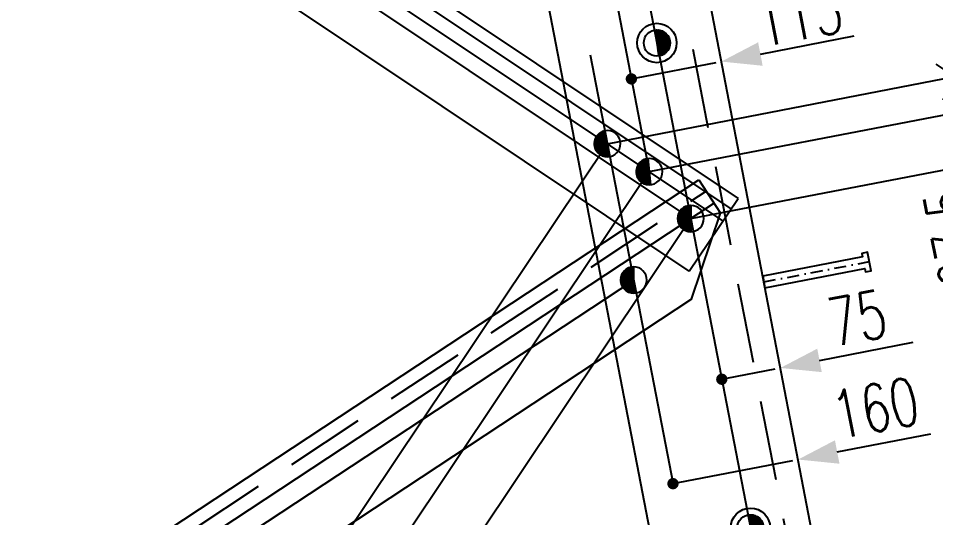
# Model space of a CAD drawing. Extents: x 512650 to 528870, y -6972 to 4508.
# Drawn here: x 520692 to 521843, y -4704 to -4077 of the extents above; entities that cross this region are included whole.
import ezdxf

# ---------------------------------------------------------------- set-up
doc = ezdxf.new("R2010")
doc.units = 0
doc.header["$LTSCALE"] = 200
doc.header["$MEASUREMENT"] = 0
doc.linetypes.add('DASHDOT', pattern=[1, 0.5, -0.25, 0, -0.25])
doc.linetypes.add('DASHED', pattern=[0.75, 0.5, -0.25])
doc.layers.get('0').update_dxf_attribs({"linetype": 'CONTINUOUS'})
for name, color, linetype in [('ASSI', 3, 'CONTINUOUS'), ('Echelon', 1, 'CONTINUOUS'), ('FORI', 2, 'CONTINUOUS'), ('LINEA_ANG', 2, 'CONTINUOUS'), ('LS', 7, 'CONTINUOUS'), ('MZ', 6, 'DASHDOT'), ('QT_MAL', 7, 'CONTINUOUS'), ('QT_MPR', 7, 'CONTINUOUS'), ('TRAT-Y', 7, 'DASHED')]:
    doc.layers.add(name, color=color, linetype=linetype)
doc.styles.add('QUOTE', font='ROMANS8.SHX', dxfattribs={"width": 0.7})
doc.styles.add('RS', font='ROMANS8.shx', dxfattribs={"width": 0.7})
doc.styles.get("Standard").update_dxf_attribs({"font": 'ROMANS8.SHX', "width": 0.7})
doc.dimstyles.new('FRECCE1', dxfattribs={"dimtxt": 60, "dimasz": 6.66, "dimexe": 0, "dimexo": 0, "dimgap": 1, "dimtad": 1, "dimzin": 0, "dimdsep": 46, "dimtxsty": 'RS', "dimblk1": 'QUOTP', "dimblk2": 'QUOTF', "dimsah": 1, "dimcen": 0, "dimclrd": 2, "dimclre": 2, "dimclrt": 7, "dimadec": 0, "dimazin": 0, "dimtfac": 1, "dimtix": 1, "dimtmove": 2, "dimatfit": 3, "dimldrblk": 'QUOTP', "dimfxl": 1, "dimtolj": 1, "dimtzin": 0, "dimarcsym": 0})
doc.dimstyles.new('TRATTO', dxfattribs={"dimscale": 0, "dimtxt": 60, "dimasz": 40, "dimexe": 0, "dimexo": 0, "dimgap": 5, "dimtad": 1, "dimrnd": 0.5, "dimdsep": 46, "dimtxsty": 'RS', "dimblk1": 'OBLIQUE', "dimblk2": 'OBLIQUE', "dimsah": 1, "dimcen": 0.09, "dimclrd": 2, "dimclre": 2, "dimclrt": 7, "dimadec": 0, "dimazin": 0, "dimtfac": 1, "dimtix": 1, "dimtmove": 2, "dimatfit": 3, "dimfxl": 1, "dimtolj": 1, "dimtzin": 0, "dimarcsym": 0})

# ---------------------------------------------------------------- blocks, each defined once
blk = doc.blocks.new('ASSE98')
blk.add_line((0, 0), (1, 0))
at = {"color": 7, "flags": 1}
for tag, p in [('LAV1', (3.07431, 6.82847)), ('LAV2', (3.07431, 6.49513)), ('LAV3', (3.07431, 6.1618)), ('LAV4', (3.07431, 5.82847)), ('LAV5', (3.07431, 5.49513)), ('LAV6', (3.07431, 5.1618)), ('LAV7', (3.07431, 4.82847)), ('LAV8', (3.07431, 4.49513)), ('LAV9', (3.07431, 4.1618)), ('LAV10', (3.07431, 3.82847))]:
    blk.add_attdef(tag, p, '', height=0.2, dxfattribs=at)
at = {"color": 7, "style": 'QUOTE', "width": 0.5, "flags": 1}
for tag, p in [('TI', (1.38308, 6.82731)), ('DI_S', (1.38308, 6.42178)), ('D_S', (1.38308, 6.02092)), ('E_S', (1.38308, 5.68065)), ('NFORI', (1.36454, 5.29792)), ('ALAR', (1.36349, 4.93246)), ('FAM', (1.3775, 4.54645)), ('ALA', (1.38308, 4.19257)), ('DISP2', (1.38308, 3.84971)), ('DISP1', (1.38308, 3.50686)), ('PINZAF', (1.38308, 3.164)), ('PINZAI', (1.38308, 2.82114)), ('TRP', (1.38308, 2.47829)), ('NP', (1.38308, 2.13543)), ('SV', (1.38308, 1.79257)), ('PESO', (1.38308, 1.44971)), ('QUA', (1.38308, 1.10686)), ('LUN', (1.38308, 0.764)), ('PROF', (1.38308, 0.42114)), ('POS', (1.38308, 0.07829))]:
    blk.add_attdef(tag, p, '', height=0.2, dxfattribs=at)
blk = doc.blocks.new('P20')
at = {"color": 0}
for p, q in [((0, 0.982), (0.018, 1)), ((0, 0.937), (0.061, 0.998)), ((0, 0.892), (0.102, 0.995)), ((1, -0.007), (0, 0.993)), ((0, 0.848), (0.142, 0.99)), ((0, 0.803), (0.181, 0.984)), ((0, 0.758), (0.218, 0.976)), ((0, 0.713), (0.254, 0.967)), ((0, 0.668), (0.289, 0.957)), ((0.999, -0.051), (0, 0.948)), ((0, 0.623), (0.323, 0.946)), ((0, 0.578), (0.356, 0.934)), ((0, 0.533), (0.388, 0.922)), ((0, 0.488), (0.419, 0.908)), ((0.996, -0.093), (0, 0.903)), ((0, 0.443), (0.45, 0.893)), ((0, 0.398), (0.479, 0.878)), ((0, 0.354), (0.508, 0.861)), ((0.991, -0.133), (0, 0.858)), ((0, 0.309), (0.536, 0.844)), ((0, 0.264), (0.563, 0.827)), ((0.985, -0.172), (0, 0.813)), ((0, 0.219), (0.589, 0.808)), ((0, 0.174), (0.615, 0.789)), ((0, 0.129), (0.64, 0.769)), ((0.978, -0.209), (0, 0.768)), ((0, 0.084), (0.664, 0.748)), ((0, 0.039), (0.687, 0.726)), ((0.969, -0.246), (0, 0.724)), ((0, -0.006), (0.71, 0.704)), ((0.999, 0.039), (0.039, 0.999)), ((0.996, 0.087), (0.087, 0.996)), ((0.991, 0.137), (0.137, 0.991)), ((0.982, 0.191), (0.191, 0.982)), ((0.969, 0.249), (0.249, 0.969)), ((0.95, 0.312), (0.312, 0.95)), ((0.923, 0.384), (0.384, 0.923)), ((0.883, 0.469), (0.469, 0.883)), ((0.808, 0.589), (0.589, 0.808)), ((0, -0.051), (0.732, 0.681)), ((0.96, -0.281), (0, 0.679)), ((0, -0.095), (0.753, 0.658)), ((0.949, -0.315), (0, 0.634)), ((0, -0.14), (0.774, 0.633)), ((0, -0.185), (0.794, 0.608)), ((0.937, -0.348), (0, 0.589)), ((0, -0.23), (0.813, 0.583)), ((0, -0.275), (0.831, 0.556)), ((0.925, -0.381), (0, 0.544)), ((0, -0.32), (0.849, 0.529)), ((0, -0.365), (0.866, 0.501)), ((0.911, -0.412), (0, 0.499)), ((0, -0.41), (0.882, 0.472)), ((0.897, -0.443), (0, 0.454)), ((0, -0.455), (0.897, 0.442)), ((0, -0.5), (0.911, 0.412)), ((0.881, -0.472), (0, 0.409)), ((0, -0.544), (0.925, 0.38)), ((0.865, -0.501), (0, 0.364)), ((0, -0.589), (0.937, 0.348)), ((0.849, -0.529), (0, 0.319)), ((0, -0.634), (0.949, 0.315)), ((0, -0.679), (0.96, 0.281)), ((0.831, -0.556), (0, 0.275)), ((0, -0.724), (0.969, 0.245)), ((0.813, -0.583), (0, 0.23)), ((0, -0.769), (0.978, 0.209)), ((0.793, -0.609), (0, 0.185)), ((0, -0.814), (0.985, 0.171)), ((0.774, -0.634), (0, 0.14)), ((0, -0.859), (0.991, 0.132)), ((0.753, -0.658), (0, 0.095)), ((0, -0.904), (0.996, 0.092)), ((0.732, -0.682), (0, 0.05)), ((0, -0.949), (0.999, 0.05)), ((0, -0.993), (1, 0.007)), ((0.71, -0.705), (0, 0.005)), ((0.687, -0.727), (0, -0.04)), ((0.664, -0.748), (0, -0.085)), ((0.639, -0.769), (0, -0.13)), ((0.614, -0.789), (0, -0.174)), ((0.589, -0.808), (0, -0.219)), ((0.563, -0.827), (0, -0.264)), ((0.535, -0.845), (0, -0.309)), ((0.508, -0.862), (0, -0.354)), ((0.479, -0.878), (0, -0.399)), ((0.449, -0.893), (0, -0.444)), ((0.419, -0.908), (0, -0.489)), ((0.388, -0.922), (0, -0.534)), ((0.356, -0.935), (0, -0.579)), ((0.323, -0.946), (0, -0.623)), ((0.289, -0.957), (0, -0.668)), ((0.039, -0.999), (0.999, -0.039)), ((0.087, -0.996), (0.996, -0.087)), ((0.138, -0.99), (0.99, -0.138)), ((0.192, -0.981), (0.981, -0.192)), ((0.25, -0.968), (0.968, -0.25)), ((0.313, -0.95), (0.95, -0.313)), ((0.385, -0.923), (0.923, -0.385)), ((0.47, -0.883), (0.883, -0.47)), ((0.591, -0.807), (0.807, -0.591)), ((0.254, -0.967), (0, -0.713)), ((0.218, -0.976), (0, -0.758)), ((0.181, -0.984), (0, -0.803)), ((0.142, -0.99), (0, -0.848)), ((0.102, -0.995), (0, -0.893))]:
    blk.add_line(p, q, dxfattribs=at)
for radius in [1.5, 1]:
    blk.add_circle((0, 0), radius)
blk = doc.blocks.new('20')
at = {"color": 0}
for p, q in [((0, 0.982), (0.018, 1)), ((0, 0.937), (0.061, 0.998)), ((0, 0.892), (0.102, 0.995)), ((1, -0.007), (0, 0.993)), ((0, 0.848), (0.142, 0.99)), ((0, 0.803), (0.181, 0.984)), ((0, 0.758), (0.218, 0.976)), ((0, 0.713), (0.254, 0.967)), ((0, 0.668), (0.289, 0.957)), ((0.999, -0.051), (0, 0.948)), ((0, 0.623), (0.323, 0.946)), ((0, 0.578), (0.356, 0.934)), ((0, 0.533), (0.388, 0.922)), ((0, 0.488), (0.419, 0.908)), ((0.996, -0.093), (0, 0.903)), ((0, 0.443), (0.45, 0.893)), ((0, 0.398), (0.479, 0.878)), ((0, 0.354), (0.508, 0.861)), ((0.991, -0.133), (0, 0.858)), ((0, 0.309), (0.536, 0.844)), ((0, 0.264), (0.563, 0.827)), ((0.985, -0.172), (0, 0.813)), ((0, 0.219), (0.589, 0.808)), ((0, 0.174), (0.615, 0.789)), ((0, 0.129), (0.64, 0.769)), ((0.978, -0.209), (0, 0.768)), ((0, 0.084), (0.664, 0.748)), ((0, 0.039), (0.687, 0.726)), ((0.969, -0.246), (0, 0.724)), ((0, -0.006), (0.71, 0.704)), ((0.999, 0.039), (0.039, 0.999)), ((0.996, 0.087), (0.087, 0.996)), ((0.991, 0.137), (0.137, 0.991)), ((0.982, 0.191), (0.191, 0.982)), ((0.969, 0.249), (0.249, 0.969)), ((0.95, 0.312), (0.312, 0.95)), ((0.923, 0.384), (0.384, 0.923)), ((0.883, 0.469), (0.469, 0.883)), ((0.808, 0.589), (0.589, 0.808)), ((0, -0.051), (0.732, 0.681)), ((0.96, -0.281), (0, 0.679)), ((0, -0.095), (0.753, 0.658)), ((0.949, -0.315), (0, 0.634)), ((0, -0.14), (0.774, 0.633)), ((0, -0.185), (0.794, 0.608)), ((0.937, -0.348), (0, 0.589)), ((0, -0.23), (0.813, 0.583)), ((0, -0.275), (0.831, 0.556)), ((0.925, -0.381), (0, 0.544)), ((0, -0.32), (0.849, 0.529)), ((0, -0.365), (0.866, 0.501)), ((0.911, -0.412), (0, 0.499)), ((0, -0.41), (0.882, 0.472)), ((0.897, -0.443), (0, 0.454)), ((0, -0.455), (0.897, 0.442)), ((0, -0.5), (0.911, 0.412)), ((0.881, -0.472), (0, 0.409)), ((0, -0.544), (0.925, 0.38)), ((0.865, -0.501), (0, 0.364)), ((0, -0.589), (0.937, 0.348)), ((0.849, -0.529), (0, 0.319)), ((0, -0.634), (0.949, 0.315)), ((0, -0.679), (0.96, 0.281)), ((0.831, -0.556), (0, 0.275)), ((0, -0.724), (0.969, 0.245)), ((0.813, -0.583), (0, 0.23)), ((0, -0.769), (0.978, 0.209)), ((0.793, -0.609), (0, 0.185)), ((0, -0.814), (0.985, 0.171)), ((0.774, -0.634), (0, 0.14)), ((0, -0.859), (0.991, 0.132)), ((0.753, -0.658), (0, 0.095)), ((0, -0.904), (0.996, 0.092)), ((0.732, -0.682), (0, 0.05)), ((0, -0.949), (0.999, 0.05)), ((0, -0.993), (1, 0.007)), ((0.71, -0.705), (0, 0.005)), ((0.687, -0.727), (0, -0.04)), ((0.664, -0.748), (0, -0.085)), ((0.639, -0.769), (0, -0.13)), ((0.614, -0.789), (0, -0.174)), ((0.589, -0.808), (0, -0.219)), ((0.563, -0.827), (0, -0.264)), ((0.535, -0.845), (0, -0.309)), ((0.508, -0.862), (0, -0.354)), ((0.479, -0.878), (0, -0.399)), ((0.449, -0.893), (0, -0.444)), ((0.419, -0.908), (0, -0.489)), ((0.388, -0.922), (0, -0.534)), ((0.356, -0.935), (0, -0.579)), ((0.323, -0.946), (0, -0.623)), ((0.289, -0.957), (0, -0.668)), ((0.039, -0.999), (0.999, -0.039)), ((0.087, -0.996), (0.996, -0.087)), ((0.138, -0.99), (0.99, -0.138)), ((0.192, -0.981), (0.981, -0.192)), ((0.25, -0.968), (0.968, -0.25)), ((0.313, -0.95), (0.95, -0.313)), ((0.385, -0.923), (0.923, -0.385)), ((0.47, -0.883), (0.883, -0.47)), ((0.591, -0.807), (0.807, -0.591)), ((0.254, -0.967), (0, -0.713)), ((0.218, -0.976), (0, -0.758)), ((0.181, -0.984), (0, -0.803)), ((0.142, -0.99), (0, -0.848)), ((0.102, -0.995), (0, -0.893))]:
    blk.add_line(p, q, dxfattribs=at)
blk.add_line((0, 1), (0, -1))
blk.add_circle((0, 0), 1)
blk = doc.blocks.new('_OBLIQUE')
at = {"color": 0, "linetype": 'ByBlock'}
blk.add_line((-0.5, -0.5), (0.5, 0.5), dxfattribs=at)
blk = doc.blocks.new('*D55')
at = {"layer": 'QT_MPR', "color": 2, "lineweight": -2, "transparency": 16777216}
for p, q in [((520729.7, -150.4), (522271.3, 146.9)), ((522271.3, 146.9), (523077.2, -4031.5)), ((521535.5, -4328.8), (523077.2, -4031.5))]:
    blk.add_line(p, q, dxfattribs=at)
at = {"layer": 'QT_MPR', "color": 2, "lineweight": -2, "transparency": 16777216, "xscale": 40, "yscale": 40, "zscale": 40}
for p, rotation in [((522271.3, 146.9), 100.915432610245), ((523077.2, -4031.5), 280.915432610245)]:
    blk.add_blockref('_OBLIQUE', p, dxfattribs=dict(at, rotation=rotation))
at = {"layer": 'QT_MPR', "color": 7, "transparency": 16777216, "insert": (522639.9, -1948.9), "char_height": 60, "attachment_point": 5, "rotation": 100.9154, "style": 'RS'}
blk.add_mtext('\\A1;4255.5', dxfattribs=at)
blk = doc.blocks.new('*D76')
at = {"layer": 'QT_MPR', "color": 2, "lineweight": -2, "transparency": 16777216}
for p, q in [((521406.9, -3661.6), (522653.9, -3421.1)), ((522653.9, -3421.1), (522782.6, -4088.3)), ((521535.5, -4328.8), (522782.6, -4088.3))]:
    blk.add_line(p, q, dxfattribs=at)
at = {"layer": 'QT_MPR', "color": 2, "lineweight": -2, "transparency": 16777216, "xscale": 40, "yscale": 40, "zscale": 40}
for p, rotation in [((522653.9, -3421.1), 100.915432610245), ((522782.6, -4088.3), 280.915432610245)]:
    blk.add_blockref('_OBLIQUE', p, dxfattribs=dict(at, rotation=rotation))
at = {"layer": 'QT_MPR', "color": 7, "transparency": 16777216, "insert": (522687.7, -3781), "char_height": 60, "attachment_point": 5, "rotation": 100.9154, "style": 'RS'}
blk.add_mtext('\\A1;679.5', dxfattribs=at)
blk = doc.blocks.new('*D149')
at = {"layer": 'QT_MPR', "color": 2, "lineweight": -2, "transparency": 16777216}
for p, q in [((519819.2, -3157.4), (519348.5, -3861.7)), ((519348.5, -3861.7), (520960.1, -4939)), ((521430.9, -4234.8), (520960.1, -4939))]:
    blk.add_line(p, q, dxfattribs=at)
at = {"layer": 'QT_MPR', "color": 2, "lineweight": -2, "transparency": 16777216, "xscale": 40, "yscale": 40, "zscale": 40}
for p, rotation in [((519348.5, -3861.7), 146.238350681774), ((520960.1, -4939), 326.2383506817741)]:
    blk.add_blockref('_OBLIQUE', p, dxfattribs=dict(at, rotation=rotation))
at = {"layer": 'QT_MPR', "color": 7, "transparency": 16777216, "insert": (520173.7, -4371.2), "char_height": 60, "attachment_point": 5, "rotation": 326.2384, "style": 'RS'}
blk.add_mtext('\\A1;1938.5', dxfattribs=at)
blk = doc.blocks.new('*D150')
at = {"layer": 'QT_MPR', "color": 2, "lineweight": -2, "transparency": 16777216}
for p, q in [((521430.9, -4234.8), (520960.1, -4939)), ((521483.5, -4269.9), (521012.7, -4974.2)), ((520960.1, -4939), (521012.7, -4974.2))]:
    blk.add_line(p, q, dxfattribs=at)
at = {"layer": 'QT_MPR', "color": 2, "lineweight": -2, "transparency": 16777216, "xscale": 40, "yscale": 40, "zscale": 40}
for p, rotation in [((520960.1, -4939), 146.238350681774), ((521012.7, -4974.2), 326.2383506817741)]:
    blk.add_blockref('_OBLIQUE', p, dxfattribs=dict(at, rotation=rotation))
at = {"layer": 'QT_MPR', "color": 7, "transparency": 16777216, "insert": (520937.6, -4981.5), "char_height": 60, "attachment_point": 5, "rotation": 326.2384, "style": 'RS'}
blk.add_mtext('\\A1;63', dxfattribs=at)
blk = doc.blocks.new('*D151')
at = {"layer": 'QT_MPR', "color": 2, "lineweight": -2, "transparency": 16777216}
for p, q in [((521483.5, -4269.9), (521012.7, -4974.2)), ((521535.5, -4328.8), (521075.9, -5016.4)), ((521012.7, -4974.2), (521075.9, -5016.4))]:
    blk.add_line(p, q, dxfattribs=at)
at = {"layer": 'QT_MPR', "color": 2, "lineweight": -2, "transparency": 16777216, "xscale": 40, "yscale": 40, "zscale": 40}
for p, rotation in [((521012.7, -4974.2), 146.238350681774), ((521075.9, -5016.4), 326.2383506817741)]:
    blk.add_blockref('_OBLIQUE', p, dxfattribs=dict(at, rotation=rotation))
at = {"layer": 'QT_MPR', "color": 7, "transparency": 16777216, "insert": (521152.6, -5005), "char_height": 60, "attachment_point": 5, "rotation": 326.2384, "style": 'RS'}
blk.add_mtext('\\A1;76', dxfattribs=at)
blk = doc.blocks.new('QUOTP')
at = {"layer": 'ASSI', "color": 2, "const_width": 1.07}
blk.add_lwpolyline([(-0.53, 0, 1), (0.53, 0, 1)], format="xyb", close=True, dxfattribs=at)
blk = doc.blocks.new('QUOTF')
at = {"layer": 'LS', "color": 2}
blk.add_line((7.5, 0), (25.5, 0), dxfattribs=at)
blk.add_solid([(7.5, 2.25), (0, 0), (7.5, -2.25)], dxfattribs=at)
blk = doc.blocks.new('*D158')
at = {"layer": 'QT_MAL', "color": 2, "lineweight": -2, "transparency": 16777216}
for p, q in [((521581, -4529.4), (521641.6, -4517.7)), ((521648.1, -4516.4), (521648.1, -4516.4)), ((521574.5, -4530.6), (521574.5, -4530.6))]:
    blk.add_line(p, q, dxfattribs=at)
at = {"layer": 'QT_MAL', "color": 2, "lineweight": -2, "transparency": 16777216, "xscale": 6.66, "yscale": 6.66, "zscale": 6.66}
for name, p, rotation in [('QUOTF', (521648.1, -4516.4), 10.91543261025113), ('QUOTP', (521574.5, -4530.6), 190.9154326102512)]:
    blk.add_blockref(name, p, dxfattribs=dict(at, rotation=rotation))
at = {"layer": 'QT_MAL', "color": 7, "transparency": 16777216, "insert": (521744.6, -4453.7), "char_height": 60, "attachment_point": 5, "rotation": 10.9154, "style": 'RS'}
blk.add_mtext('\\A1;75', dxfattribs=at)
blk = doc.blocks.new('*D159')
at = {"layer": 'QT_MAL', "color": 2, "lineweight": -2, "transparency": 16777216}
for p, q in [((521467.5, -4152.2), (521567.4, -4133)), ((521573.9, -4131.7), (521573.9, -4131.7)), ((521461, -4153.5), (521461, -4153.5))]:
    blk.add_line(p, q, dxfattribs=at)
at = {"layer": 'QT_MAL', "color": 2, "lineweight": -2, "transparency": 16777216, "xscale": 6.66, "yscale": 6.66, "zscale": 6.66}
for name, p, rotation in [('QUOTF', (521573.9, -4131.7), 10.91543261025113), ('QUOTP', (521461, -4153.5), 190.9154326102512)]:
    blk.add_blockref(name, p, dxfattribs=dict(at, rotation=rotation))
at = {"layer": 'QT_MAL', "color": 7, "transparency": 16777216, "insert": (521671.6, -4074.5), "char_height": 60, "attachment_point": 5, "rotation": 10.9154, "style": 'RS'}
blk.add_mtext('\\A1;115', dxfattribs=at)
blk = doc.blocks.new('*D160')
at = {"layer": 'QT_MAL', "color": 2, "lineweight": -2, "transparency": 16777216}
for p, q in [((521519.7, -4660.4), (521663.7, -4632.6)), ((521670.3, -4631.4), (521670.3, -4631.4)), ((521513.2, -4661.7), (521513.2, -4661.7))]:
    blk.add_line(p, q, dxfattribs=at)
at = {"layer": 'QT_MAL', "color": 2, "lineweight": -2, "transparency": 16777216, "xscale": 6.66, "yscale": 6.66, "zscale": 6.66}
for name, p, rotation in [('QUOTF', (521670.3, -4631.4), 10.91543261025113), ('QUOTP', (521513.2, -4661.7), 190.9154326102512)]:
    blk.add_blockref(name, p, dxfattribs=dict(at, rotation=rotation))
at = {"layer": 'QT_MAL', "color": 7, "transparency": 16777216, "insert": (521767.5, -4566.6), "char_height": 60, "attachment_point": 5, "rotation": 10.9154, "style": 'RS'}
blk.add_mtext('\\A1;160', dxfattribs=at)
blk = doc.blocks.new('*D161')
at = {"layer": 'LS', "color": 2, "lineweight": -2, "transparency": 16777216}
for p, q in [((521483.5, -4269.9), (521875.5, -4194.3)), ((521888.3, -4260.8), (521875.5, -4194.3)), ((521535.5, -4328.8), (521888.3, -4260.8))]:
    blk.add_line(p, q, dxfattribs=at)
at = {"layer": 'LS', "color": 2, "lineweight": -2, "transparency": 16777216, "xscale": 40, "yscale": 40, "zscale": 40}
for p, rotation in [((521875.5, -4194.3), 100.9154326102459), ((521888.3, -4260.8), 280.9154326102459)]:
    blk.add_blockref('_OBLIQUE', p, dxfattribs=dict(at, rotation=rotation))
at = {"layer": 'LS', "color": 7, "transparency": 16777216, "insert": (521868.3, -4352.1), "char_height": 60, "attachment_point": 5, "rotation": 100.9154, "style": 'RS'}
blk.add_mtext('\\A1;67.5', dxfattribs=at)
blk = doc.blocks.new('*D162')
at = {"layer": 'LS', "color": 2, "lineweight": -2, "transparency": 16777216}
for p, q in [((521430.9, -4234.8), (521867.1, -4150.6)), ((521875.5, -4194.3), (521867.1, -4150.6)), ((521483.5, -4269.9), (521875.5, -4194.3))]:
    blk.add_line(p, q, dxfattribs=at)
at = {"layer": 'LS', "color": 2, "lineweight": -2, "transparency": 16777216, "xscale": 40, "yscale": 40, "zscale": 40}
for p, rotation in [((521867.1, -4150.6), 100.9154326102459), ((521875.5, -4194.3), 280.9154326102459)]:
    blk.add_blockref('_OBLIQUE', p, dxfattribs=dict(at, rotation=rotation))
at = {"layer": 'LS', "color": 7, "transparency": 16777216, "insert": (521909, -4117.2), "char_height": 60, "attachment_point": 5, "rotation": 100.9154, "style": 'RS'}
blk.add_mtext('\\A1;44.5', dxfattribs=at)
blk = doc.blocks.new('A$C6E393FD9')
at = {"layer": 'Echelon', "color": 3}
blk.add_lwpolyline([(2.5, 0), (0, 19.8), (168.6, 41.4), (167.9, 47.2), (177.8, 48.5), (181.8, 17.1), (171.9, 15.8), (171.2, 21.6), (2.5, 0)], close=True, dxfattribs=at)
at = {"layer": 'MZ', "ltscale": 0.2}
blk.add_line((1.3, 9.9), (179.8, 32.8), dxfattribs=at)

msp = doc.modelspace()

# ---------------------------------------------------------------- linework, layer by layer
at = {"layer": 'ASSI', "color": 6}
for p, q in [((521535.545, -4328.803), (521032.87, -3992.778)), ((521409.346, -4123.236), (521513.347, -4662.52))]:
    msp.add_line(p, q, dxfattribs=at)
at = {"layer": 'LINEA_ANG'}
for p, q in [((515310.61, -102.649), (521594.835, -4303.482)), ((521533.703, -4394.931), (515249.478, -194.098)), ((521702.412, -4797.948), (521489.95, -3696.248)), ((521293.568, -3734.12), (521506.03, -4835.82)), ((520774.978, -4788.483), (521545.494, -4280.315)), ((521545.494, -4280.315), (521573.022, -4322.055)), ((521533.703, -4394.931), (521594.835, -4303.482)), ((521536.429, -4430.041), (521573.022, -4322.055)), ((521536.429, -4430.041), (520841.045, -4888.658))]:
    msp.add_line(p, q, dxfattribs=at)
at = {"layer": 'LINEA_ANG', "color": 2}
msp.add_line((515301.718, -115.95), (521585.943, -4316.783), dxfattribs=at)
at = {"layer": 'LS', "color": 6}
for p, q in [((520165.621, 2774.809), (521628.759, -4812.152)), ((521266.849, -3146.742), (521483.454, -4269.924)), ((520808.011, -4838.57), (521463.88, -4406.015))]:
    msp.add_line(p, q, dxfattribs=at)
msp.add_arc((521585.122, -4495.841), 642.055, 20.069906, 98.598068, dxfattribs=at)
at = {"layer": 'TRAT-Y'}
for p, q in [((521670.991, -4804.008), (521458.529, -3702.307)), ((520784.337, -4802.674), (521554.853, -4294.507))]:
    msp.add_line(p, q, dxfattribs=at)

# ---------------------------------------------------------------- block references
at = {"layer": 'ASSI', "xscale": 7559.000000000001, "zscale": 7559.000000000001, "rotation": 146.238350681774}
msp.add_blockref('ASSE98', (521575.939, -4331.748), dxfattribs=at)
at = {"layer": 'ASSI'}
for p, xscale, rotation in [((521702.477, -4798.288), 1122, 100.9154326102511), ((521564.763, -4309.533), 923, 213.4054840487556)]:
    msp.add_blockref('ASSE98', p, dxfattribs=dict(at, xscale=xscale, rotation=rotation))
at = {"layer": 'FORI', "yscale": 16.5, "zscale": 16.5}
for name, p, xscale, rotation in [('P20', (521493.034, -4108.364), 16.5, 7.543052222774039), ('20', (521430.854, -4234.762), -16.5, 11.04492826346123), ('20', (521483.454, -4269.924), -16.5, 5.822257414774547), ('20', (521535.545, -4328.803), -16.5, 0.02334847499996684), ('20', (521463.88, -4406.015), -16.5, 0.02334847499996684), ('P20', (521610.437, -4717.147), 16.5, 7.543052222774039)]:
    msp.add_blockref(name, p, dxfattribs=dict(at, xscale=xscale, rotation=rotation))
at = {"layer": 'LS', "color": 111, "xscale": -0.7500000000000001, "yscale": 0.7500000000000001, "zscale": 0.7500000000000001, "rotation": 198.2126419129216}
msp.add_blockref('A$C6E393FD9', (521624.052, -4401.602), dxfattribs=at)

# ---------------------------------------------------------------- dimensions: what is measured, and where the dimension line sits
at = {"layer": 'LS'}
for base, p1, p2, picture, middle in [((521867.05, -4150.642), (521483.454, -4269.924), (521430.854, -4234.762), '*D162', (521909.016, -4117.19)), ((521875.474, -4194.323), (521535.545, -4328.803), (521483.454, -4269.924), '*D161', (521868.321, -4352.148))]:
    dim = msp.add_linear_dim(base=base, p1=p1, p2=p2, angle=100.915433, dimstyle='TRATTO', override={"dimscale": 1}, dxfattribs=at)
    dim.commit()
    dim.dimension.update_dxf_attribs({"geometry": picture, "text_midpoint": middle, "dimtype": 160})
at = {"layer": 'QT_MAL'}
for base, p1, p2, text, picture, middle in [((521573.928, -4131.71), (521460.999, -4153.489), (521573.928, -4131.71), '115', '*D159', (521671.602, -4074.5)), ((521648.122, -4516.435), (521574.469, -4530.639), (521648.122, -4516.435), '75', '*D158', (521744.574, -4453.675)), ((521670.285, -4631.357), (521513.18, -4661.655), (521670.285, -4631.357), '160', '*D160', (521767.498, -4566.629))]:
    dim = msp.add_linear_dim(base=base, p1=p1, p2=p2, angle=10.915433, text=text, dimstyle='FRECCE1', dxfattribs=at)
    dim.commit()
    dim.dimension.update_dxf_attribs({"geometry": picture, "text_midpoint": middle, "dimtype": 160})
at = {"layer": 'QT_MPR'}
for base, p1, p2, angle, text, picture, middle in [((523077.15, -4031.506), (520729.738, -150.366), (521535.545, -4328.803), 100.915433, '4255.5', '*D55', (522639.88, -1948.915)), ((520960.083, -4939.011), (519819.222, -3157.43), (521430.854, -4234.762), 326.238351, '1938.5', '*D149', (520173.717, -4371.248)), ((521012.682, -4974.173), (521430.854, -4234.762), (521483.454, -4269.924), 326.238351, '63', '*D150', (520937.58, -4981.506)), ((521075.889, -5016.425), (521483.454, -4269.924), (521535.545, -4328.803), 326.238351, '76', '*D151', (521152.623, -5005.049))]:
    dim = msp.add_linear_dim(base=base, p1=p1, p2=p2, angle=angle, text=text, dimstyle='TRATTO', override={"dimscale": 1}, dxfattribs=at)
    dim.commit()
    dim.dimension.update_dxf_attribs({"geometry": picture, "text_midpoint": middle, "dimtype": 160})
dim = msp.add_linear_dim(base=(522782.578, -4088.314), p1=(521406.875, -3661.596), p2=(521535.545, -4328.803), angle=100.915433, dimstyle='TRATTO', override={"dimscale": 1}, dxfattribs=at)
dim.commit()
dim.dimension.update_dxf_attribs({"geometry": '*D76', "text_midpoint": (522687.664, -3780.976), "dimtype": 160})

doc.saveas('drawing.dxf')
